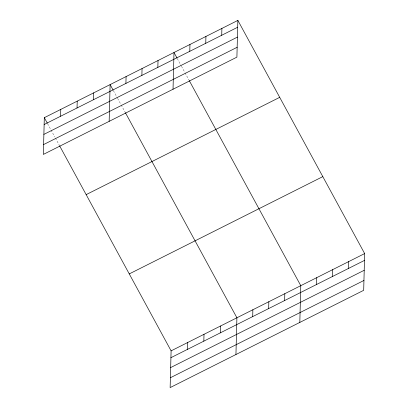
<?xml version="1.0" encoding="UTF-8"?>
<svg xmlns="http://www.w3.org/2000/svg" width="408" height="408" viewBox="0 0 408 408"><rect width="100%" height="100%" fill="white"/><g stroke="black" fill="none" stroke-linecap="round" stroke-linejoin="round"><path stroke-width="0.31" stroke-dasharray="2.04 1.53" d="M177.276 58.548L181.162 65.693M181.463 66.244L184.452 71.737M185.048 72.838L188.935 79.983M113.409 90.647L117.29 97.793M117.591 98.343L120.579 103.841M121.176 104.938L125.062 112.083M47.598 123.721L54.774 136.915M55.371 138.011L59.257 145.156"/><path stroke-width="0.61" d="M44.314 117.677L43.35 154.423L236.9 57.151L237.864 20.4L44.314 117.677L47.303 123.17M60.583 116.244L60.761 109.405M77.036 107.977L77.214 101.138M93.488 99.71L93.667 92.871M109.155 121.349L110.119 84.604L113.108 90.097M125.909 83.416L126.087 76.577M141.877 75.388L142.055 68.554M157.845 67.366L158.024 60.527M173.028 89.25L173.992 52.499L176.98 57.997M59.553 145.707L171.1 350.849L170.136 387.6L363.686 290.323L364.65 253.577L237.864 20.4M189.781 51.311L189.96 44.477M187.374 349.421L187.553 342.582M205.749 43.289L205.928 36.45M203.827 341.154L204.005 334.315M221.717 35.261L221.896 28.427M220.274 332.882L220.458 326.048M235.946 354.526L236.905 317.776L125.363 112.633M252.695 316.593L252.873 309.754M268.663 308.565L268.841 301.726M284.631 300.538L284.81 293.704M299.819 322.427L300.778 285.676L189.23 80.534M316.567 284.488L316.746 277.649M332.535 276.466L332.714 269.627M348.503 268.439L348.682 261.599M44.135 124.517L237.686 27.239M43.875 134.385L237.425 37.108M43.61 144.554L237.16 47.277M86.154 194.626L279.704 97.349M129.26 273.906L322.81 176.628M171.1 350.849L364.65 253.577M170.921 357.689L364.471 260.411M170.661 367.562L364.211 270.285M170.396 377.731L363.946 280.454"/></g></svg>
